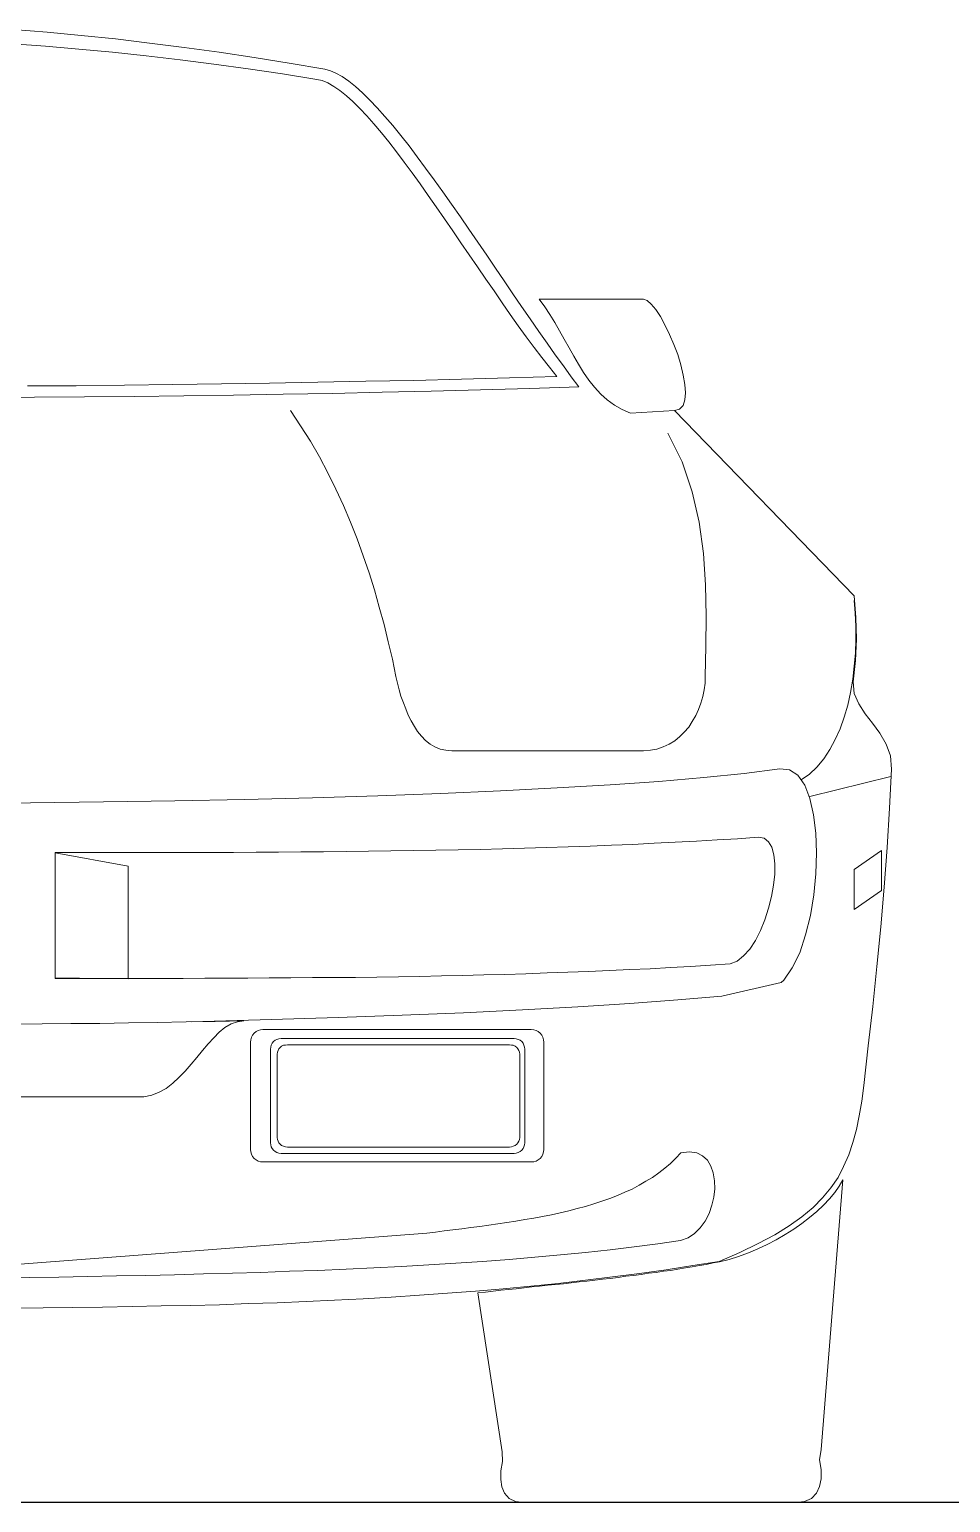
# Model space of a CAD drawing. Header units: millimetres. Extents: x 587797 to 2274247, y 1711 to 439204.
# Drawn here: x 1010694 to 1011936, y 283670 to 285657 of the extents above; entities that cross this region are included whole.
import ezdxf

# ---------------------------------------------------------------- set-up
doc = ezdxf.new("R2010")
doc.units = ezdxf.units.MM
doc.layers.add('finiture', color=7, linetype='Continuous', lineweight=20)

msp = doc.modelspace()

# ---------------------------------------------------------------- linework, layer by layer
msp.add_line((1042868.164, 283669.666, 442.155), (971709.651, 283669.666, 442.155))
at = {"layer": 'finiture'}
for p, q in [((1010717.502, 285653.381, 442.155), (1010671.857, 285656.99, 442.155)), ((1010763.573, 285648.983, 442.155), (1010717.502, 285653.381, 442.155)), ((1010809.628, 285644.176, 442.155), (1010763.573, 285648.983, 442.155)), ((1010855.683, 285638.565, 442.155), (1010809.628, 285644.176, 442.155)), ((1010902.542, 285632.56, 442.155), (1010855.683, 285638.565, 442.155)), ((1010715.5, 285634.562, 442.155), (1010670.643, 285637.761, 442.155)), ((1010760.358, 285630.558, 442.155), (1010715.5, 285634.562, 442.155)), ((1010805.625, 285626.145, 442.155), (1010760.358, 285630.558, 442.155)), ((1010851.27, 285621.338, 442.155), (1010805.625, 285626.145, 442.155)), ((1010896.931, 285616.137, 442.155), (1010851.27, 285621.338, 442.155)), ((1010949.401, 285626.145, 442.155), (1010902.542, 285632.56, 442.155)), ((1010996.654, 285619.336, 442.155), (1010949.401, 285626.145, 442.155)), ((1011043.923, 285611.329, 442.155), (1010996.654, 285619.336, 442.155)), ((1010942.592, 285610.131, 442.155), (1010896.931, 285616.137, 442.155)), ((1010988.647, 285603.716, 442.155), (1010942.592, 285610.131, 442.155)), ((1011035.112, 285596.907, 442.155), (1010988.647, 285603.716, 442.155)), ((1011091.98, 285603.322, 442.155), (1011043.923, 285611.329, 442.155)), ((1011099.593, 285601.321, 442.155), (1011091.98, 285603.322, 442.155)), ((1011107.19, 285598.121, 442.155), (1011099.593, 285601.321, 442.155)), ((1011081.561, 285589.704, 442.155), (1011035.112, 285596.907, 442.155)), ((1011088.764, 285588.097, 442.155), (1011081.561, 285589.704, 442.155)), ((1011096.377, 285584.897, 442.155), (1011088.764, 285588.097, 442.155)), ((1011104.384, 285580.09, 442.155), (1011096.377, 285584.897, 442.155)), ((1011112.407, 285574.479, 442.155), (1011104.384, 285580.09, 442.155)), ((1011115.606, 285593.314, 442.155), (1011107.19, 285598.121, 442.155)), ((1011124.417, 285587.309, 442.155), (1011115.606, 285593.314, 442.155)), ((1011133.622, 285580.09, 442.155), (1011124.417, 285587.309, 442.155)), ((1011142.842, 285571.279, 442.155), (1011133.622, 285580.09, 442.155)), ((1011121.217, 285567.67, 442.155), (1011112.407, 285574.479, 442.155)), ((1011130.028, 285559.663, 442.155), (1011121.217, 285567.67, 442.155)), ((1011139.233, 285550.458, 442.155), (1011130.028, 285559.663, 442.155)), ((1011152.851, 285561.665, 442.155), (1011142.842, 285571.279, 442.155)), ((1011162.859, 285551.262, 442.155), (1011152.851, 285561.665, 442.155)), ((1011148.847, 285540.45, 442.155), (1011139.233, 285550.458, 442.155)), ((1011158.462, 285529.637, 442.155), (1011148.847, 285540.45, 442.155)), ((1011173.278, 285539.646, 442.155), (1011162.859, 285551.262, 442.155)), ((1011183.696, 285527.226, 442.155), (1011173.278, 285539.646, 442.155)), ((1011168.47, 285517.611, 442.155), (1011158.462, 285529.637, 442.155)), ((1011194.508, 285514.018, 442.155), (1011183.696, 285527.226, 442.155)), ((1011178.479, 285505.207, 442.155), (1011168.47, 285517.611, 442.155)), ((1011188.897, 285491.983, 442.155), (1011178.479, 285505.207, 442.155)), ((1011205.715, 285499.99, 442.155), (1011194.508, 285514.018, 442.155)), ((1011216.937, 285485.174, 442.155), (1011205.715, 285499.99, 442.155)), ((1011199.316, 285477.971, 442.155), (1011188.897, 285491.983, 442.155)), ((1011228.143, 285469.949, 442.155), (1011216.937, 285485.174, 442.155)), ((1011210.128, 285463.549, 442.155), (1011199.316, 285477.971, 442.155)), ((1011220.94, 285448.734, 442.155), (1011210.128, 285463.549, 442.155)), ((1011239.76, 285454.329, 442.155), (1011228.143, 285469.949, 442.155)), ((1011231.753, 285433.114, 442.155), (1011220.94, 285448.734, 442.155)), ((1011251.376, 285437.921, 442.155), (1011239.76, 285454.329, 442.155)), ((1011242.565, 285417.494, 442.155), (1011231.753, 285433.114, 442.155)), ((1011262.992, 285421.498, 442.155), (1011251.376, 285437.921, 442.155)), ((1011275.002, 285404.27, 442.155), (1011262.992, 285421.498, 442.155)), ((1011253.772, 285401.465, 442.155), (1011242.565, 285417.494, 442.155)), ((1011264.994, 285385.451, 442.155), (1011253.772, 285401.465, 442.155)), ((1011286.619, 285387.453, 442.155), (1011275.002, 285404.27, 442.155)), ((1011275.806, 285369.028, 442.155), (1011264.994, 285385.451, 442.155)), ((1011298.629, 285369.831, 442.155), (1011286.619, 285387.453, 442.155)), ((1011287.013, 285353.014, 442.155), (1011275.806, 285369.028, 442.155)), ((1011310.655, 285352.604, 442.155), (1011298.629, 285369.831, 442.155)), ((1011298.235, 285336.59, 442.155), (1011287.013, 285353.014, 442.155)), ((1011322.271, 285334.983, 442.155), (1011310.655, 285352.604, 442.155)), ((1011309.441, 285320.167, 442.155), (1011298.235, 285336.59, 442.155)), ((1011320.664, 285304.153, 442.155), (1011309.441, 285320.167, 442.155)), ((1011334.281, 285317.771, 442.155), (1011322.271, 285334.983, 442.155)), ((1011331.476, 285288.124, 442.155), (1011320.664, 285304.153, 442.155)), ((1011345.898, 285300.15, 442.155), (1011334.281, 285317.771, 442.155)), ((1011342.288, 285272.504, 442.155), (1011331.476, 285288.124, 442.155)), ((1011357.514, 285283.317, 442.155), (1011345.898, 285300.15, 442.155)), ((1011369.114, 285266.499, 442.155), (1011357.514, 285283.317, 442.155)), ((1011388.753, 285282.922, 442.155), (1011381.14, 285292.931, 442.155)), ((1011381.14, 285292.931, 442.155), (1011522.111, 285292.931, 442.155)), ((1011395.562, 285272.504, 442.155), (1011388.753, 285282.922, 442.155)), ((1011522.111, 285292.931, 442.155), (1011526.919, 285291.339, 442.155)), ((1011526.919, 285291.339, 442.155), (1011532.53, 285286.532, 442.155)), ((1011532.53, 285286.532, 442.155), (1011538.535, 285279.313, 442.155)), ((1011353.101, 285257.294, 442.155), (1011342.288, 285272.504, 442.155)), ((1011380.731, 285249.681, 442.155), (1011369.114, 285266.499, 442.155)), ((1011402.371, 285261.692, 442.155), (1011395.562, 285272.504, 442.155)), ((1011408.77, 285250.485, 442.155), (1011402.371, 285261.692, 442.155)), ((1011538.535, 285279.313, 442.155), (1011544.934, 285269.699, 442.155)), ((1011544.934, 285269.699, 442.155), (1011550.955, 285258.492, 442.155)), ((1011363.913, 285242.478, 442.155), (1011353.101, 285257.294, 442.155)), ((1011374.331, 285228.057, 442.155), (1011363.913, 285242.478, 442.155)), ((1011391.953, 285233.668, 442.155), (1011380.731, 285249.681, 442.155)), ((1011415.185, 285239.263, 442.155), (1011408.77, 285250.485, 442.155)), ((1011550.955, 285258.492, 442.155), (1011556.96, 285245.678, 442.155)), ((1011556.96, 285245.678, 442.155), (1011562.965, 285232.06, 442.155)), ((1011384.734, 285214.439, 442.155), (1011374.331, 285228.057, 442.155)), ((1011402.765, 285218.048, 442.155), (1011391.953, 285233.668, 442.155)), ((1011421.584, 285227.647, 442.155), (1011415.185, 285239.263, 442.155)), ((1011427.999, 285216.44, 442.155), (1011421.584, 285227.647, 442.155)), ((1011562.965, 285232.06, 442.155), (1011568.166, 285218.442, 442.155)), ((1011395.152, 285201.215, 442.155), (1011384.734, 285214.439, 442.155)), ((1011405.161, 285188.811, 442.155), (1011395.152, 285201.215, 442.155)), ((1011413.972, 285203.217, 442.155), (1011402.765, 285218.048, 442.155)), ((1011424.39, 285188.401, 442.155), (1011413.972, 285203.217, 442.155)), ((1011434.399, 285205.218, 442.155), (1011427.999, 285216.44, 442.155)), ((1011441.208, 285194.406, 442.155), (1011434.399, 285205.218, 442.155)), ((1011568.166, 285218.442, 442.155), (1011572.58, 285204.43, 442.155)), ((1011572.58, 285204.43, 442.155), (1011575.779, 285190.812, 442.155)), ((1011017.475, 285180, 442.155), (1011082.759, 285181.198, 442.155)), ((1011082.759, 285181.198, 442.155), (1011147.24, 285182.396, 442.155)), ((1011147.24, 285182.396, 442.155), (1011212.13, 285183.593, 442.155)), ((1011212.13, 285183.593, 442.155), (1011276.61, 285185.201, 442.155)), ((1011276.61, 285185.201, 442.155), (1011341.09, 285186.809, 442.155)), ((1011341.09, 285186.809, 442.155), (1011405.161, 285188.811, 442.155)), ((1011434.808, 285174.783, 442.155), (1011424.39, 285188.401, 442.155)), ((1011448.426, 285184.003, 442.155), (1011441.208, 285194.406, 442.155)), ((1011456.023, 285174.389, 442.155), (1011448.426, 285184.003, 442.155)), ((1011575.779, 285190.812, 442.155), (1011577.781, 285177.998, 442.155)), ((1010691.07, 285175.996, 442.155), (1010756.764, 285176.39, 442.155)), ((1010700.685, 285160.771, 442.155), (1010767.971, 285161.165, 442.155)), ((1010756.764, 285176.39, 442.155), (1010822.033, 285177.194, 442.155)), ((1010767.971, 285161.165, 442.155), (1010834.862, 285161.969, 442.155)), ((1010822.033, 285177.194, 442.155), (1010887.317, 285177.998, 442.155)), ((1010834.862, 285161.969, 442.155), (1010902.132, 285162.773, 442.155)), ((1010887.317, 285177.998, 442.155), (1010952.601, 285178.786, 442.155)), ((1010902.132, 285162.773, 442.155), (1010969.024, 285163.576, 442.155)), ((1010952.601, 285178.786, 442.155), (1011017.475, 285180, 442.155)), ((1010969.024, 285163.576, 442.155), (1011035.9, 285164.774, 442.155)), ((1011035.9, 285164.774, 442.155), (1011102.382, 285165.972, 442.155)), ((1011102.382, 285165.972, 442.155), (1011169.274, 285167.58, 442.155)), ((1011169.274, 285167.58, 442.155), (1011235.756, 285169.187, 442.155)), ((1011235.756, 285169.187, 442.155), (1011302.238, 285170.779, 442.155)), ((1011302.238, 285170.779, 442.155), (1011368.72, 285172.781, 442.155)), ((1011368.72, 285172.781, 442.155), (1011434.808, 285174.783, 442.155)), ((1011464.44, 285165.168, 442.155), (1011456.023, 285174.389, 442.155)), ((1011473.251, 285157.161, 442.155), (1011464.44, 285165.168, 442.155)), ((1011577.781, 285177.998, 442.155), (1011578.585, 285166.776, 442.155)), ((1011578.585, 285166.776, 442.155), (1011577.781, 285157.161, 442.155)), ((1010633.399, 285159.967, 442.155), (1010700.685, 285160.771, 442.155)), ((1011045.925, 285142.74, 442.155), (1011059.543, 285122.329, 442.155)), ((1011482.865, 285149.958, 442.155), (1011473.251, 285157.161, 442.155)), ((1011493.284, 285144.347, 442.155), (1011482.865, 285149.958, 442.155)), ((1011504.49, 285139.54, 442.155), (1011493.284, 285144.347, 442.155)), ((1011563.769, 285142.74, 442.155), (1011504.49, 285139.54, 442.155)), ((1011570.578, 285144.757, 442.155), (1011563.769, 285142.74, 442.155)), ((1011563.769, 285142.74, 442.155), (1011806.071, 284892.841, 442.155)), ((1011575.385, 285149.549, 442.155), (1011570.578, 285144.757, 442.155)), ((1011577.781, 285157.161, 442.155), (1011575.385, 285149.549, 442.155)), ((1011059.543, 285122.329, 442.155), (1011072.751, 285101.492, 442.155)), ((1011574.172, 285073.862, 442.155), (1011554.958, 285112.304, 442.155)), ((1011072.751, 285101.492, 442.155), (1011084.761, 285080.277, 442.155)), ((1011084.761, 285080.277, 442.155), (1011096.377, 285058.636, 442.155)), ((1011587.79, 285033.418, 442.155), (1011574.172, 285073.862, 442.155)), ((1011096.377, 285058.636, 442.155), (1011107.19, 285036.617, 442.155)), ((1011107.19, 285036.617, 442.155), (1011117.214, 285014.583, 442.155)), ((1011597.01, 284992.154, 442.155), (1011587.79, 285033.418, 442.155)), ((1011117.214, 285014.583, 442.155), (1011126.813, 284992.154, 442.155)), ((1011126.813, 284992.154, 442.155), (1011135.623, 284969.726, 442.155)), ((1011603.015, 284950.103, 442.155), (1011597.01, 284992.154, 442.155)), ((1011135.623, 284969.726, 442.155), (1011144.04, 284946.903, 442.155)), ((1011144.04, 284946.903, 442.155), (1011152.047, 284924.08, 442.155)), ((1011605.821, 284907.657, 442.155), (1011603.015, 284950.103, 442.155)), ((1011152.047, 284924.08, 442.155), (1011159.266, 284900.848, 442.155)), ((1011606.625, 284865.605, 442.155), (1011605.821, 284907.657, 442.155)), ((1011159.266, 284900.848, 442.155), (1011165.665, 284877.615, 442.155)), ((1011808.466, 284863.603, 442.155), (1011806.071, 284892.841, 442.155)), ((1011806.071, 284886.82, 442.155), (1011807.663, 284869.609, 442.155)), ((1011165.665, 284877.615, 442.155), (1011172.08, 284854.383, 442.155)), ((1011606.215, 284824.357, 442.155), (1011606.625, 284865.605, 442.155)), ((1011807.663, 284869.609, 442.155), (1011808.466, 284851.987, 442.155)), ((1011809.27, 284834.366, 442.155), (1011808.466, 284863.603, 442.155)), ((1011172.08, 284854.383, 442.155), (1011177.675, 284830.756, 442.155)), ((1011808.466, 284851.987, 442.155), (1011808.466, 284833.956, 442.155)), ((1011177.675, 284830.756, 442.155), (1011183.286, 284807.524, 442.155)), ((1011605.411, 284783.897, 442.155), (1011606.215, 284824.357, 442.155)), ((1011808.072, 284805.522, 442.155), (1011809.27, 284834.366, 442.155)), ((1011808.466, 284833.956, 442.155), (1011808.072, 284815.941, 442.155)), ((1011183.286, 284807.524, 442.155), (1011188.094, 284783.897, 442.155)), ((1011804.873, 284776.694, 442.155), (1011808.072, 284805.522, 442.155)), ((1011808.072, 284815.941, 442.155), (1011806.465, 284797.909, 442.155)), ((1011188.094, 284783.897, 442.155), (1011190.095, 284775.087, 442.155)), ((1011605.017, 284775.087, 442.155), (1011605.411, 284783.897, 442.155)), ((1011806.465, 284797.909, 442.155), (1011804.463, 284780.288, 442.155)), ((1011190.095, 284775.087, 442.155), (1011192.507, 284766.276, 442.155)), ((1011192.507, 284766.276, 442.155), (1011194.902, 284757.465, 442.155)), ((1011602.211, 284757.071, 442.155), (1011603.819, 284765.882, 442.155)), ((1011603.819, 284765.882, 442.155), (1011605.017, 284775.087, 442.155)), ((1011804.463, 284780.288, 442.155), (1011801.263, 284762.667, 442.155)), ((1011806.465, 284761.075, 442.155), (1011804.873, 284776.694, 442.155)), ((1011194.902, 284757.465, 442.155), (1011198.102, 284748.655, 442.155)), ((1011198.102, 284748.655, 442.155), (1011201.317, 284740.238, 442.155)), ((1011596.206, 284739.45, 442.155), (1011599.406, 284748.261, 442.155)), ((1011599.406, 284748.261, 442.155), (1011602.211, 284757.071, 442.155)), ((1011797.654, 284745.455, 442.155), (1011792.847, 284729.032, 442.155)), ((1011801.263, 284762.667, 442.155), (1011797.654, 284745.455, 442.155)), ((1011812.47, 284747.047, 442.155), (1011806.465, 284761.075, 442.155)), ((1011820.886, 284733.839, 442.155), (1011812.47, 284747.047, 442.155)), ((1011201.317, 284740.238, 442.155), (1011204.517, 284731.837, 442.155)), ((1011204.517, 284731.837, 442.155), (1011208.52, 284724.224, 442.155)), ((1011208.52, 284724.224, 442.155), (1011212.934, 284716.612, 442.155)), ((1011587.79, 284723.421, 442.155), (1011592.597, 284731.427, 442.155)), ((1011592.597, 284731.427, 442.155), (1011596.206, 284739.45, 442.155)), ((1011792.847, 284729.032, 442.155), (1011787.251, 284713.412, 442.155)), ((1011830.895, 284721.025, 442.155), (1011820.886, 284733.839, 442.155)), ((1011212.934, 284716.612, 442.155), (1011217.331, 284709.803, 442.155)), ((1011217.331, 284709.803, 442.155), (1011222.532, 284703.403, 442.155)), ((1011570.972, 284702.994, 442.155), (1011576.977, 284708.999, 442.155)), ((1011576.977, 284708.999, 442.155), (1011582.982, 284715.808, 442.155)), ((1011582.982, 284715.808, 442.155), (1011587.79, 284723.421, 442.155)), ((1011787.251, 284713.412, 442.155), (1011780.836, 284698.99, 442.155)), ((1011840.904, 284707.407, 442.155), (1011830.895, 284721.025, 442.155)), ((1011849.32, 284692.985, 442.155), (1011840.904, 284707.407, 442.155)), ((1011222.532, 284703.403, 442.155), (1011228.143, 284697.792, 442.155)), ((1011228.143, 284697.792, 442.155), (1011234.149, 284692.985, 442.155)), ((1011234.149, 284692.985, 442.155), (1011240.564, 284688.982, 442.155)), ((1011240.564, 284688.982, 442.155), (1011247.767, 284686.176, 442.155)), ((1011247.767, 284686.176, 442.155), (1011255.379, 284684.568, 442.155)), ((1011255.379, 284684.568, 442.155), (1011263.386, 284683.78, 442.155)), ((1011522.111, 284683.78, 442.155), (1011531.332, 284684.568, 442.155)), ((1011531.332, 284684.568, 442.155), (1011540.143, 284686.176, 442.155)), ((1011540.143, 284686.176, 442.155), (1011548.543, 284688.982, 442.155)), ((1011548.543, 284688.982, 442.155), (1011556.55, 284692.591, 442.155)), ((1011556.55, 284692.591, 442.155), (1011564.163, 284697.398, 442.155)), ((1011564.163, 284697.398, 442.155), (1011570.972, 284702.994, 442.155)), ((1011773.633, 284685.372, 442.155), (1011765.217, 284672.968, 442.155)), ((1011780.836, 284698.99, 442.155), (1011773.633, 284685.372, 442.155)), ((1011855.325, 284676.971, 442.155), (1011849.32, 284692.985, 442.155)), ((1011263.386, 284683.78, 442.155), (1011522.111, 284683.78, 442.155)), ((1011765.217, 284672.968, 442.155), (1011756.012, 284661.746, 442.155)), ((1011856.523, 284658.94, 442.155), (1011855.325, 284676.971, 442.155)), ((1011603.425, 284647.734, 442.155), (1011542.948, 284642.517, 442.155)), ((1011657.881, 284653.329, 442.155), (1011603.425, 284647.734, 442.155)), ((1011705.954, 284659.35, 442.155), (1011657.881, 284653.329, 442.155)), ((1011719.162, 284658.136, 442.155), (1011705.954, 284659.35, 442.155)), ((1011730.384, 284650.933, 442.155), (1011719.162, 284658.136, 442.155)), ((1011739.589, 284637.315, 442.155), (1011730.384, 284650.933, 442.155)), ((1011745.988, 284652.131, 442.155), (1011734.781, 284644.518, 442.155)), ((1011756.012, 284661.746, 442.155), (1011745.988, 284652.131, 442.155)), ((1011746.398, 284622.09, 442.155), (1011855.735, 284649.326, 442.155)), ((1011854.127, 284606.47, 442.155), (1011856.523, 284658.94, 442.155)), ((1011248.57, 284626.109, 442.155), (1011163.663, 284623.303, 442.155)), ((1011329.08, 284629.703, 442.155), (1011248.57, 284626.109, 442.155)), ((1011405.571, 284633.706, 442.155), (1011329.08, 284629.703, 442.155)), ((1011476.86, 284637.709, 442.155), (1011405.571, 284633.706, 442.155)), ((1011542.948, 284642.517, 442.155), (1011476.86, 284637.709, 442.155)), ((1011746.398, 284619.694, 442.155), (1011739.589, 284637.315, 442.155)), ((1010695.089, 284613.689, 442.155), (1010595.366, 284612.885, 442.155)), ((1010793.615, 284614.887, 442.155), (1010695.089, 284613.689, 442.155)), ((1010889.728, 284616.494, 442.155), (1010793.615, 284614.887, 442.155)), ((1010983.84, 284618.086, 442.155), (1010889.728, 284616.494, 442.155)), ((1011075.556, 284620.498, 442.155), (1010983.84, 284618.086, 442.155)), ((1011163.663, 284623.303, 442.155), (1011075.556, 284620.498, 442.155)), ((1011751.599, 284597.659, 442.155), (1011746.398, 284619.694, 442.155)), ((1011850.928, 284553.212, 442.155), (1011854.127, 284606.47, 442.155)), ((1011754.404, 284572.835, 442.155), (1011751.599, 284597.659, 442.155)), ((1011621.44, 284563.63, 442.155), (1011649.07, 284565.222, 442.155)), ((1011649.07, 284565.222, 442.155), (1011676.7, 284567.224, 442.155)), ((1011676.7, 284567.224, 442.155), (1011684.723, 284566.026, 442.155)), ((1011684.723, 284566.026, 442.155), (1011690.728, 284561.219, 442.155)), ((1011755.602, 284546.009, 442.155), (1011754.404, 284572.835, 442.155)), ((1010728.315, 284376.604, 442.155), (1010728.315, 284546.797, 442.155)), ((1010728.315, 284546.797, 442.155), (1010757.962, 284546.797, 442.155)), ((1010728.315, 284377.408, 442.155), (1010728.315, 284546.403, 442.155)), ((1010728.315, 284546.403, 442.155), (1010826.84, 284527.978, 442.155)), ((1010757.962, 284546.797, 442.155), (1010788.003, 284546.797, 442.155)), ((1010788.003, 284546.797, 442.155), (1010818.029, 284546.797, 442.155)), ((1010818.029, 284546.797, 442.155), (1010848.071, 284546.797, 442.155)), ((1010848.071, 284546.797, 442.155), (1010878.112, 284546.797, 442.155)), ((1010878.112, 284546.797, 442.155), (1010908.153, 284546.797, 442.155)), ((1010908.153, 284546.797, 442.155), (1010938.589, 284546.797, 442.155)), ((1010938.589, 284546.797, 442.155), (1010969.024, 284546.797, 442.155)), ((1010969.024, 284546.797, 442.155), (1010999.46, 284547.207, 442.155)), ((1010999.46, 284547.207, 442.155), (1011029.501, 284547.207, 442.155)), ((1011029.501, 284547.207, 442.155), (1011059.937, 284547.601, 442.155)), ((1011059.937, 284547.601, 442.155), (1011090.372, 284547.601, 442.155)), ((1011090.372, 284547.601, 442.155), (1011120.808, 284548.011, 442.155)), ((1011120.808, 284548.011, 442.155), (1011151.243, 284548.405, 442.155)), ((1011151.243, 284548.405, 442.155), (1011181.285, 284548.799, 442.155)), ((1011181.285, 284548.799, 442.155), (1011211.72, 284549.209, 442.155)), ((1011211.72, 284549.209, 442.155), (1011241.761, 284549.603, 442.155)), ((1011241.761, 284549.603, 442.155), (1011271.803, 284550.406, 442.155)), ((1011271.803, 284550.406, 442.155), (1011301.844, 284550.816, 442.155)), ((1011301.844, 284550.816, 442.155), (1011331.87, 284551.604, 442.155)), ((1011331.87, 284551.604, 442.155), (1011361.517, 284552.408, 442.155)), ((1011361.517, 284552.408, 442.155), (1011391.149, 284553.212, 442.155)), ((1011391.149, 284553.212, 442.155), (1011420.387, 284554.41, 442.155)), ((1011420.387, 284554.41, 442.155), (1011450.018, 284555.214, 442.155)), ((1011450.018, 284555.214, 442.155), (1011478.862, 284556.412, 442.155)), ((1011478.862, 284556.412, 442.155), (1011507.69, 284557.61, 442.155)), ((1011507.69, 284557.61, 442.155), (1011536.533, 284559.217, 442.155)), ((1011536.533, 284559.217, 442.155), (1011564.967, 284560.415, 442.155)), ((1011564.967, 284560.415, 442.155), (1011593.401, 284562.023, 442.155)), ((1011593.401, 284562.023, 442.155), (1011621.44, 284563.63, 442.155)), ((1011690.728, 284561.219, 442.155), (1011695.125, 284553.606, 442.155)), ((1011695.125, 284553.606, 442.155), (1011697.931, 284543.598, 442.155)), ((1011754.404, 284517.969, 442.155), (1011755.602, 284546.009, 442.155)), ((1011843.315, 284549.209, 442.155), (1011806.071, 284523.58, 442.155)), ((1011843.315, 284495.556, 442.155), (1011843.315, 284549.209, 442.155)), ((1011846.924, 284499.954, 442.155), (1011850.928, 284553.212, 442.155)), ((1010826.84, 284527.978, 442.155), (1010826.84, 284376.21, 442.155)), ((1011697.931, 284543.598, 442.155), (1011699.129, 284531.177, 442.155)), ((1011699.129, 284531.177, 442.155), (1011699.129, 284517.56, 442.155)), ((1011699.129, 284517.56, 442.155), (1011697.537, 284502.759, 442.155)), ((1011752.009, 284489.551, 442.155), (1011754.404, 284517.969, 442.155)), ((1011806.071, 284523.58, 442.155), (1011806.071, 284469.928, 442.155)), ((1011694.731, 284487.14, 442.155), (1011690.728, 284471.52, 442.155)), ((1011697.537, 284502.759, 442.155), (1011694.731, 284487.14, 442.155)), ((1011747.201, 284461.512, 442.155), (1011752.009, 284489.551, 442.155)), ((1011806.071, 284469.928, 442.155), (1011843.315, 284495.556, 442.155)), ((1011842.117, 284446.286, 442.155), (1011846.924, 284499.954, 442.155)), ((1011690.728, 284471.52, 442.155), (1011685.921, 284455.901, 442.155)), ((1011685.921, 284455.901, 442.155), (1011679.916, 284441.494, 442.155)), ((1011740.786, 284435.474, 442.155), (1011747.201, 284461.512, 442.155)), ((1011836.9, 284392.634, 442.155), (1011842.117, 284446.286, 442.155)), ((1011673.107, 284427.877, 442.155), (1011665.494, 284416.26, 442.155)), ((1011679.916, 284441.494, 442.155), (1011673.107, 284427.877, 442.155)), ((1011732.78, 284411.453, 442.155), (1011740.786, 284435.474, 442.155)), ((1011657.077, 284407.04, 442.155), (1011648.266, 284400.231, 442.155)), ((1011665.494, 284416.26, 442.155), (1011657.077, 284407.04, 442.155)), ((1011722.771, 284391.026, 442.155), (1011732.78, 284411.453, 442.155)), ((1011448.017, 284386.219, 442.155), (1011419.993, 284385.021, 442.155)), ((1011476.056, 284387.417, 442.155), (1011448.017, 284386.219, 442.155)), ((1011503.686, 284388.615, 442.155), (1011476.056, 284387.417, 442.155)), ((1011530.922, 284389.828, 442.155), (1011503.686, 284388.615, 442.155)), ((1011558.552, 284391.42, 442.155), (1011530.922, 284389.828, 442.155)), ((1011585.394, 284393.028, 442.155), (1011558.552, 284391.42, 442.155)), ((1011612.22, 284394.636, 442.155), (1011585.394, 284393.028, 442.155)), ((1011639.062, 284396.637, 442.155), (1011612.22, 284394.636, 442.155)), ((1011648.266, 284400.231, 442.155), (1011639.062, 284396.637, 442.155)), ((1011711.155, 284374.603, 442.155), (1011722.771, 284391.026, 442.155)), ((1011831.305, 284338.966, 442.155), (1011836.9, 284392.634, 442.155)), ((1010826.84, 284376.21, 442.155), (1010728.315, 284377.408, 442.155)), ((1010756.764, 284376.604, 442.155), (1010728.315, 284376.604, 442.155)), ((1010785.592, 284376.604, 442.155), (1010756.764, 284376.604, 442.155)), ((1010814.435, 284376.604, 442.155), (1010785.592, 284376.604, 442.155)), ((1010843.263, 284376.604, 442.155), (1010814.435, 284376.604, 442.155)), ((1010872.107, 284376.604, 442.155), (1010843.263, 284376.604, 442.155)), ((1010900.935, 284376.604, 442.155), (1010872.107, 284376.604, 442.155)), ((1010930.172, 284377.014, 442.155), (1010900.935, 284376.604, 442.155)), ((1010959.016, 284377.014, 442.155), (1010930.172, 284377.014, 442.155)), ((1010988.253, 284377.014, 442.155), (1010959.016, 284377.014, 442.155)), ((1011017.081, 284377.408, 442.155), (1010988.253, 284377.014, 442.155)), ((1011046.319, 284377.408, 442.155), (1011017.081, 284377.408, 442.155)), ((1011075.556, 284377.802, 442.155), (1011046.319, 284377.408, 442.155)), ((1011104.384, 284377.802, 442.155), (1011075.556, 284377.802, 442.155)), ((1011133.622, 284378.212, 442.155), (1011104.384, 284377.802, 442.155)), ((1011162.465, 284378.606, 442.155), (1011133.622, 284378.212, 442.155)), ((1011191.703, 284379.016, 442.155), (1011162.465, 284378.606, 442.155)), ((1011220.531, 284379.41, 442.155), (1011191.703, 284379.016, 442.155)), ((1011249.374, 284380.214, 442.155), (1011220.531, 284379.41, 442.155)), ((1011277.808, 284380.608, 442.155), (1011249.374, 284380.214, 442.155)), ((1011306.652, 284381.412, 442.155), (1011277.808, 284380.608, 442.155)), ((1011335.085, 284382.215, 442.155), (1011306.652, 284381.412, 442.155)), ((1011363.519, 284383.019, 442.155), (1011335.085, 284382.215, 442.155)), ((1011391.953, 284384.217, 442.155), (1011363.519, 284383.019, 442.155)), ((1011419.993, 284385.021, 442.155), (1011391.953, 284384.217, 442.155)), ((1011627.84, 284352.978, 442.155), (1011707.545, 284371.403, 442.155)), ((1011707.545, 284371.403, 442.155), (1011711.155, 284374.603, 442.155)), ((1011707.545, 284371.403, 442.155), (1011707.545, 284371.403, 442.155)), ((1011503.686, 284342.969, 442.155), (1011568.576, 284347.777, 442.155)), ((1011568.576, 284347.777, 442.155), (1011627.84, 284352.978, 442.155)), ((1011109.995, 284324.134, 442.155), (1011196.51, 284327.35, 442.155)), ((1011196.51, 284327.35, 442.155), (1011279.416, 284330.549, 442.155)), ((1011279.416, 284330.549, 442.155), (1011358.712, 284334.553, 442.155)), ((1011358.712, 284334.553, 442.155), (1011433.595, 284338.556, 442.155)), ((1011433.595, 284338.556, 442.155), (1011503.686, 284342.969, 442.155)), ((1011825.284, 284285.692, 442.155), (1011831.305, 284338.966, 442.155)), ((1010671.857, 284314.93, 442.155), (1010710.693, 284315.324, 442.155)), ((1010710.693, 284315.324, 442.155), (1010749.545, 284315.733, 442.155)), ((1010749.545, 284315.733, 442.155), (1010788.397, 284316.127, 442.155)), ((1010788.397, 284316.127, 442.155), (1010827.25, 284316.931, 442.155)), ((1010827.25, 284316.931, 442.155), (1010866.102, 284317.325, 442.155)), ((1010866.102, 284317.325, 442.155), (1010904.938, 284318.129, 442.155)), ((1010904.938, 284318.129, 442.155), (1010944.184, 284318.539, 442.155)), ((1010912.551, 284318.129, 442.155), (1010927.776, 284318.539, 442.155)), ((1010927.776, 284318.539, 442.155), (1011020.281, 284321.345, 442.155)), ((1010944.184, 284318.539, 442.155), (1010983.036, 284319.343, 442.155)), ((1010957.408, 284310.532, 442.155), (1010949.795, 284304.117, 442.155)), ((1010965.825, 284315.324, 442.155), (1010957.408, 284310.532, 442.155)), ((1010974.226, 284318.129, 442.155), (1010965.825, 284315.324, 442.155)), ((1010983.036, 284319.343, 442.155), (1010974.226, 284318.129, 442.155)), ((1011002.265, 284306.513, 442.155), (1011005.465, 284307.317, 442.155)), ((1011005.465, 284307.317, 442.155), (1011008.665, 284307.727, 442.155)), ((1011008.665, 284307.727, 442.155), (1011370.722, 284307.727, 442.155)), ((1011020.281, 284321.345, 442.155), (1011109.995, 284324.134, 442.155)), ((1011370.722, 284307.727, 442.155), (1011373.922, 284307.317, 442.155)), ((1011373.922, 284307.317, 442.155), (1011377.137, 284306.513, 442.155)), ((1010934.585, 284288.498, 442.155), (1010926.973, 284279.293, 442.155)), ((1010942.182, 284296.504, 442.155), (1010934.585, 284288.498, 442.155)), ((1010949.795, 284304.117, 442.155), (1010942.182, 284296.504, 442.155)), ((1010991.847, 284290.893, 442.155), (1010992.257, 284294.109, 442.155)), ((1010991.847, 284145.919, 442.155), (1010991.847, 284290.893, 442.155)), ((1010992.257, 284294.109, 442.155), (1010993.045, 284297.308, 442.155)), ((1010993.045, 284297.308, 442.155), (1010994.653, 284300.114, 442.155)), ((1010994.653, 284300.114, 442.155), (1010996.654, 284302.919, 442.155)), ((1010996.654, 284302.919, 442.155), (1010999.46, 284304.921, 442.155)), ((1010999.46, 284304.921, 442.155), (1011002.265, 284306.513, 442.155)), ((1011019.083, 284284.084, 442.155), (1011019.887, 284286.89, 442.155)), ((1011019.887, 284286.89, 442.155), (1011021.085, 284289.301, 442.155)), ((1011021.085, 284289.301, 442.155), (1011023.086, 284291.697, 442.155)), ((1011023.086, 284291.697, 442.155), (1011025.088, 284293.305, 442.155)), ((1011025.088, 284293.305, 442.155), (1011027.5, 284294.503, 442.155)), ((1011027.5, 284294.503, 442.155), (1011030.305, 284295.307, 442.155)), ((1011030.305, 284295.307, 442.155), (1011033.095, 284295.701, 442.155)), ((1011033.095, 284295.701, 442.155), (1011347.49, 284295.701, 442.155)), ((1011036.31, 284286.496, 442.155), (1011039.116, 284286.89, 442.155)), ((1011039.116, 284286.89, 442.155), (1011041.921, 284287.3, 442.155)), ((1011041.921, 284287.3, 442.155), (1011341.09, 284287.3, 442.155)), ((1011341.09, 284287.3, 442.155), (1011343.896, 284286.89, 442.155)), ((1011343.896, 284286.89, 442.155), (1011346.292, 284286.496, 442.155)), ((1011347.49, 284295.701, 442.155), (1011350.295, 284295.307, 442.155)), ((1011350.295, 284295.307, 442.155), (1011353.101, 284294.503, 442.155)), ((1011353.101, 284294.503, 442.155), (1011355.512, 284293.305, 442.155)), ((1011355.512, 284293.305, 442.155), (1011357.908, 284291.697, 442.155)), ((1011357.908, 284291.697, 442.155), (1011359.516, 284289.301, 442.155)), ((1011359.516, 284289.301, 442.155), (1011360.714, 284286.89, 442.155)), ((1011360.714, 284286.89, 442.155), (1011361.517, 284284.084, 442.155)), ((1011377.137, 284306.513, 442.155), (1011379.943, 284304.921, 442.155)), ((1011379.943, 284304.921, 442.155), (1011382.732, 284302.919, 442.155)), ((1011382.732, 284302.919, 442.155), (1011384.734, 284300.114, 442.155)), ((1011384.734, 284300.114, 442.155), (1011386.342, 284297.308, 442.155)), ((1011386.342, 284297.308, 442.155), (1011387.146, 284294.109, 442.155)), ((1011387.146, 284294.109, 442.155), (1011387.54, 284290.893, 442.155)), ((1011387.54, 284290.893, 442.155), (1011387.54, 284145.919, 442.155)), ((1010919.36, 284270.072, 442.155), (1010911.747, 284260.868, 442.155)), ((1010926.973, 284279.293, 442.155), (1010919.36, 284270.072, 442.155)), ((1011018.689, 284281.295, 442.155), (1011019.083, 284284.084, 442.155)), ((1011018.689, 284155.124, 442.155), (1011018.689, 284281.295, 442.155)), ((1011027.894, 284274.486, 442.155), (1011028.303, 284277.275, 442.155)), ((1011027.894, 284162.342, 442.155), (1011027.894, 284274.486, 442.155)), ((1011028.303, 284277.275, 442.155), (1011029.091, 284279.687, 442.155)), ((1011029.091, 284279.687, 442.155), (1011030.305, 284281.689, 442.155)), ((1011030.305, 284281.689, 442.155), (1011031.897, 284283.69, 442.155)), ((1011031.897, 284283.69, 442.155), (1011033.899, 284285.298, 442.155)), ((1011033.899, 284285.298, 442.155), (1011036.31, 284286.496, 442.155)), ((1011346.292, 284286.496, 442.155), (1011348.703, 284285.298, 442.155)), ((1011348.703, 284285.298, 442.155), (1011351.099, 284283.69, 442.155)), ((1011351.099, 284283.69, 442.155), (1011352.707, 284281.689, 442.155)), ((1011352.707, 284281.689, 442.155), (1011353.905, 284279.687, 442.155)), ((1011353.905, 284279.687, 442.155), (1011354.708, 284277.275, 442.155)), ((1011354.708, 284277.275, 442.155), (1011355.102, 284274.486, 442.155)), ((1011355.102, 284274.486, 442.155), (1011355.102, 284162.342, 442.155)), ((1011361.517, 284284.084, 442.155), (1011361.911, 284281.295, 442.155)), ((1011361.911, 284281.295, 442.155), (1011361.911, 284155.124, 442.155)), ((1011819.279, 284232.434, 442.155), (1011825.284, 284285.692, 442.155)), ((1010903.74, 284251.647, 442.155), (1010895.324, 284243.246, 442.155)), ((1010911.747, 284260.868, 442.155), (1010903.74, 284251.647, 442.155)), ((1010878.112, 284228.415, 442.155), (1010868.497, 284223.213, 442.155)), ((1010886.923, 284235.224, 442.155), (1010878.112, 284228.415, 442.155)), ((1010895.324, 284243.246, 442.155), (1010886.923, 284235.224, 442.155)), ((1011816.473, 284211.203, 442.155), (1011819.279, 284232.434, 442.155)), ((1010848.071, 284217.208, 442.155), (1009884.491, 284216.404, 442.155)), ((1010858.883, 284219.21, 442.155), (1010848.071, 284217.208, 442.155)), ((1010868.497, 284223.213, 442.155), (1010858.883, 284219.21, 442.155)), ((1011812.88, 284191.58, 442.155), (1011816.473, 284211.203, 442.155)), ((1011809.27, 284172.745, 442.155), (1011812.88, 284191.58, 442.155)), ((1011804.463, 284155.533, 442.155), (1011809.27, 284172.745, 442.155)), ((1011019.083, 284152.334, 442.155), (1011018.689, 284155.124, 442.155)), ((1011019.887, 284149.528, 442.155), (1011019.083, 284152.334, 442.155)), ((1011021.085, 284147.117, 442.155), (1011019.887, 284149.528, 442.155)), ((1011028.303, 284159.537, 442.155), (1011027.894, 284162.342, 442.155)), ((1011029.091, 284157.125, 442.155), (1011028.303, 284159.537, 442.155)), ((1011030.305, 284155.124, 442.155), (1011029.091, 284157.125, 442.155)), ((1011031.897, 284153.122, 442.155), (1011030.305, 284155.124, 442.155)), ((1011033.899, 284151.53, 442.155), (1011031.897, 284153.122, 442.155)), ((1011036.31, 284150.332, 442.155), (1011033.899, 284151.53, 442.155)), ((1011039.116, 284149.528, 442.155), (1011036.31, 284150.332, 442.155)), ((1011041.921, 284149.119, 442.155), (1011039.116, 284149.528, 442.155)), ((1011341.09, 284149.119, 442.155), (1011041.921, 284149.119, 442.155)), ((1011343.896, 284149.528, 442.155), (1011341.09, 284149.119, 442.155)), ((1011346.292, 284150.332, 442.155), (1011343.896, 284149.528, 442.155)), ((1011348.703, 284151.53, 442.155), (1011346.292, 284150.332, 442.155)), ((1011351.099, 284153.122, 442.155), (1011348.703, 284151.53, 442.155)), ((1011352.707, 284155.124, 442.155), (1011351.099, 284153.122, 442.155)), ((1011353.905, 284157.125, 442.155), (1011352.707, 284155.124, 442.155)), ((1011354.708, 284159.537, 442.155), (1011353.905, 284157.125, 442.155)), ((1011355.102, 284162.342, 442.155), (1011354.708, 284159.537, 442.155)), ((1011360.714, 284149.528, 442.155), (1011359.516, 284147.117, 442.155)), ((1011361.517, 284152.334, 442.155), (1011360.714, 284149.528, 442.155)), ((1011361.911, 284155.124, 442.155), (1011361.517, 284152.334, 442.155)), ((1011798.852, 284138.716, 442.155), (1011804.463, 284155.533, 442.155)), ((1010992.257, 284142.719, 442.155), (1010991.847, 284145.919, 442.155)), ((1010993.045, 284139.504, 442.155), (1010992.257, 284142.719, 442.155)), ((1010994.653, 284136.714, 442.155), (1010993.045, 284139.504, 442.155)), ((1010996.654, 284133.909, 442.155), (1010994.653, 284136.714, 442.155)), ((1010999.46, 284131.907, 442.155), (1010996.654, 284133.909, 442.155)), ((1011002.265, 284130.299, 442.155), (1010999.46, 284131.907, 442.155)), ((1011005.465, 284129.495, 442.155), (1011002.265, 284130.299, 442.155)), ((1011008.665, 284129.101, 442.155), (1011005.465, 284129.495, 442.155)), ((1011370.722, 284129.101, 442.155), (1011008.665, 284129.101, 442.155)), ((1011023.086, 284145.115, 442.155), (1011021.085, 284147.117, 442.155)), ((1011025.088, 284143.113, 442.155), (1011023.086, 284145.115, 442.155)), ((1011027.5, 284141.916, 442.155), (1011025.088, 284143.113, 442.155)), ((1011030.305, 284141.112, 442.155), (1011027.5, 284141.916, 442.155)), ((1011033.095, 284140.718, 442.155), (1011030.305, 284141.112, 442.155)), ((1011347.49, 284140.718, 442.155), (1011033.095, 284140.718, 442.155)), ((1011350.295, 284141.112, 442.155), (1011347.49, 284140.718, 442.155)), ((1011353.101, 284141.916, 442.155), (1011350.295, 284141.112, 442.155)), ((1011355.512, 284143.113, 442.155), (1011353.101, 284141.916, 442.155)), ((1011357.908, 284145.115, 442.155), (1011355.512, 284143.113, 442.155)), ((1011359.516, 284147.117, 442.155), (1011357.908, 284145.115, 442.155)), ((1011373.922, 284129.495, 442.155), (1011370.722, 284129.101, 442.155)), ((1011377.137, 284130.299, 442.155), (1011373.922, 284129.495, 442.155)), ((1011379.943, 284131.907, 442.155), (1011377.137, 284130.299, 442.155)), ((1011382.732, 284133.909, 442.155), (1011379.943, 284131.907, 442.155)), ((1011384.734, 284136.714, 442.155), (1011382.732, 284133.909, 442.155)), ((1011386.342, 284139.504, 442.155), (1011384.734, 284136.714, 442.155)), ((1011387.146, 284142.719, 442.155), (1011386.342, 284139.504, 442.155)), ((1011387.54, 284145.919, 442.155), (1011387.146, 284142.719, 442.155)), ((1011565.771, 284134.303, 442.155), (1011558.552, 284127.1, 442.155)), ((1011572.58, 284141.506, 442.155), (1011565.771, 284134.303, 442.155)), ((1011584.196, 284142.719, 442.155), (1011572.58, 284141.506, 442.155)), ((1011593.795, 284141.506, 442.155), (1011584.196, 284142.719, 442.155)), ((1011601.817, 284137.502, 442.155), (1011593.795, 284141.506, 442.155)), ((1011608.216, 284131.497, 442.155), (1011601.817, 284137.502, 442.155)), ((1011613.024, 284123.49, 442.155), (1011608.216, 284131.497, 442.155)), ((1011792.043, 284123.096, 442.155), (1011798.852, 284138.716, 442.155)), ((1011534.122, 284108.265, 442.155), (1011525.311, 284103.063, 442.155)), ((1011542.932, 284114.286, 442.155), (1011534.122, 284108.265, 442.155)), ((1011550.955, 284120.685, 442.155), (1011542.932, 284114.286, 442.155)), ((1011558.552, 284127.1, 442.155), (1011550.955, 284120.685, 442.155)), ((1011616.223, 284114.286, 442.155), (1011613.024, 284123.49, 442.155)), ((1011617.831, 284103.867, 442.155), (1011616.223, 284114.286, 442.155)), ((1011774.831, 284094.253, 442.155), (1011784.446, 284108.265, 442.155)), ((1011784.446, 284108.265, 442.155), (1011792.043, 284123.096, 442.155)), ((1011496.877, 284088.248, 442.155), (1011486.869, 284083.834, 442.155)), ((1011506.901, 284092.645, 442.155), (1011496.877, 284088.248, 442.155)), ((1011516.106, 284097.862, 442.155), (1011506.901, 284092.645, 442.155)), ((1011525.311, 284103.063, 442.155), (1011516.106, 284097.862, 442.155)), ((1011617.027, 284081.833, 442.155), (1011618.225, 284093.055, 442.155)), ((1011618.225, 284093.055, 442.155), (1011617.831, 284103.867, 442.155)), ((1011790.829, 284105.065, 442.155), (1011761.804, 283741.365, 442.155)), ((1011763.609, 284080.635, 442.155), (1011774.831, 284094.253, 442.155)), ((1011780.017, 284087.854, 442.155), (1011786.022, 284096.664, 442.155)), ((1011786.022, 284096.664, 442.155), (1011790.829, 284105.065, 442.155)), ((1011444.013, 284069.019, 442.155), (1011432.397, 284066.213, 442.155)), ((1011454.825, 284072.628, 442.155), (1011444.013, 284069.019, 442.155)), ((1011465.638, 284076.237, 442.155), (1011454.825, 284072.628, 442.155)), ((1011476.45, 284079.831, 442.155), (1011465.638, 284076.237, 442.155)), ((1011486.869, 284083.834, 442.155), (1011476.45, 284079.831, 442.155)), ((1011610.628, 284059.404, 442.155), (1011614.222, 284070.626, 442.155)), ((1011614.222, 284070.626, 442.155), (1011617.027, 284081.833, 442.155)), ((1011750.795, 284067.821, 442.155), (1011763.609, 284080.635, 442.155)), ((1011755.996, 284062.21, 442.155), (1011764.807, 284070.626, 442.155)), ((1011764.807, 284070.626, 442.155), (1011772.814, 284079.437, 442.155)), ((1011772.814, 284079.437, 442.155), (1011780.017, 284087.854, 442.155)), ((1011349.901, 284049.395, 442.155), (1011337.481, 284047.394, 442.155)), ((1011361.911, 284051.397, 442.155), (1011349.901, 284049.395, 442.155)), ((1011373.922, 284053.399, 442.155), (1011361.911, 284051.397, 442.155)), ((1011385.948, 284055.401, 442.155), (1011373.922, 284053.399, 442.155)), ((1011397.958, 284057.812, 442.155), (1011385.948, 284055.401, 442.155)), ((1011409.574, 284060.618, 442.155), (1011397.958, 284057.812, 442.155)), ((1011421.19, 284063.423, 442.155), (1011409.574, 284060.618, 442.155)), ((1011432.397, 284066.213, 442.155), (1011421.19, 284063.423, 442.155)), ((1011598.602, 284040.191, 442.155), (1011605.017, 284049.395, 442.155)), ((1011605.017, 284049.395, 442.155), (1011610.628, 284059.404, 442.155)), ((1011718.358, 284042.996, 442.155), (1011735.585, 284055.007, 442.155)), ((1011735.569, 284046.196, 442.155), (1011745.972, 284054.203, 442.155)), ((1011735.585, 284055.007, 442.155), (1011750.795, 284067.821, 442.155)), ((1011745.972, 284054.203, 442.155), (1011755.996, 284062.21, 442.155)), ((1011229.751, 284032.972, 442.155), (1010387.898, 283969.296, 442.155)), ((1011241.367, 284034.58, 442.155), (1011229.751, 284032.972, 442.155)), ((1011252.984, 284036.187, 442.155), (1011241.367, 284034.58, 442.155)), ((1011264.994, 284037.779, 442.155), (1011252.984, 284036.187, 442.155)), ((1011277.004, 284038.993, 442.155), (1011264.994, 284037.779, 442.155)), ((1011289.014, 284040.585, 442.155), (1011277.004, 284038.993, 442.155)), ((1011301.04, 284042.192, 442.155), (1011289.014, 284040.585, 442.155)), ((1011313.445, 284043.784, 442.155), (1011301.04, 284042.192, 442.155)), ((1011325.471, 284045.786, 442.155), (1011313.445, 284043.784, 442.155)), ((1011337.481, 284047.394, 442.155), (1011325.471, 284045.786, 442.155)), ((1011582.194, 284026.573, 442.155), (1011591.005, 284032.578, 442.155)), ((1011591.005, 284032.578, 442.155), (1011598.602, 284040.191, 442.155)), ((1011676.7, 284018.96, 442.155), (1011699.129, 284030.97, 442.155)), ((1011699.129, 284030.97, 442.155), (1011718.358, 284042.996, 442.155)), ((1011701.115, 284024.161, 442.155), (1011713.141, 284031.38, 442.155)), ((1011713.141, 284031.38, 442.155), (1011724.757, 284038.583, 442.155)), ((1011724.757, 284038.583, 442.155), (1011735.569, 284046.196, 442.155)), ((1011443.619, 284006.95, 442.155), (1011476.86, 284010.543, 442.155)), ((1011476.86, 284010.543, 442.155), (1011509.297, 284014.563, 442.155)), ((1011509.297, 284014.563, 442.155), (1011541.34, 284018.566, 442.155)), ((1011541.34, 284018.566, 442.155), (1011572.17, 284022.963, 442.155)), ((1011572.17, 284022.963, 442.155), (1011582.194, 284026.573, 442.155)), ((1011651.876, 284006.95, 442.155), (1011676.7, 284018.96, 442.155)), ((1011663.476, 284006.54, 442.155), (1011676.29, 284012.151, 442.155)), ((1011676.29, 284012.151, 442.155), (1011688.71, 284017.762, 442.155)), ((1011688.71, 284017.762, 442.155), (1011701.115, 284024.161, 442.155)), ((1011195.706, 283988.115, 442.155), (1011232.557, 283990.526, 442.155)), ((1011232.557, 283990.526, 442.155), (1011268.997, 283992.528, 442.155)), ((1011268.997, 283992.528, 442.155), (1011305.044, 283994.924, 442.155)), ((1011305.044, 283994.924, 442.155), (1011340.681, 283997.729, 442.155)), ((1011340.681, 283997.729, 442.155), (1011375.529, 284000.535, 442.155)), ((1011375.529, 284000.535, 442.155), (1011409.968, 284003.734, 442.155)), ((1011409.968, 284003.734, 442.155), (1011443.619, 284006.95, 442.155)), ((1011552.547, 283983.717, 442.155), (1011588.593, 283989.328, 442.155)), ((1011587.774, 283987.721, 442.155), (1011597.388, 283989.328, 442.155)), ((1011588.593, 283989.328, 442.155), (1011624.246, 283994.924, 442.155)), ((1011597.388, 283989.328, 442.155), (1011606.609, 283990.92, 442.155)), ((1011606.609, 283990.92, 442.155), (1011615.814, 283992.922, 442.155)), ((1011615.814, 283992.922, 442.155), (1011624.624, 283994.53, 442.155)), ((1011624.246, 283994.924, 442.155), (1011651.876, 284006.95, 442.155)), ((1011624.624, 283994.53, 442.155), (1011637.438, 283997.729, 442.155)), ((1011637.438, 283997.729, 442.155), (1011650.252, 284001.733, 442.155)), ((1011650.252, 284001.733, 442.155), (1011663.476, 284006.54, 442.155)), ((1010655.024, 283972.905, 442.155), (1010693.876, 283973.299, 442.155)), ((1010693.876, 283973.299, 442.155), (1010733.122, 283973.709, 442.155)), ((1010733.122, 283973.709, 442.155), (1010771.974, 283974.513, 442.155)), ((1010771.974, 283974.513, 442.155), (1010811.22, 283975.301, 442.155)), ((1010811.22, 283975.301, 442.155), (1010850.482, 283976.104, 442.155)), ((1010850.482, 283976.104, 442.155), (1010889.318, 283976.908, 442.155)), ((1010889.318, 283976.908, 442.155), (1010928.565, 283978.106, 442.155)), ((1010928.565, 283978.106, 442.155), (1010967.417, 283978.91, 442.155)), ((1010967.417, 283978.91, 442.155), (1011005.875, 283980.108, 442.155)), ((1011005.875, 283980.108, 442.155), (1011044.317, 283981.716, 442.155)), ((1011044.317, 283981.716, 442.155), (1011082.759, 283982.913, 442.155)), ((1011082.759, 283982.913, 442.155), (1011120.808, 283984.521, 442.155)), ((1011120.808, 283984.521, 442.155), (1011158.462, 283986.523, 442.155)), ((1011158.462, 283986.523, 442.155), (1011195.706, 283988.115, 442.155)), ((1011406.769, 283965.292, 442.155), (1011443.619, 283969.705, 442.155)), ((1011443.619, 283969.705, 442.155), (1011480.06, 283974.103, 442.155)), ((1011445.605, 283968.492, 442.155), (1011456.417, 283969.705, 442.155)), ((1011456.417, 283969.705, 442.155), (1011466.82, 283970.903, 442.155)), ((1011466.82, 283970.903, 442.155), (1011477.238, 283972.101, 442.155)), ((1011477.238, 283972.101, 442.155), (1011487.657, 283973.299, 442.155)), ((1011480.06, 283974.103, 442.155), (1011516.5, 283978.516, 442.155)), ((1011487.657, 283973.299, 442.155), (1011498.059, 283974.907, 442.155)), ((1011498.059, 283974.907, 442.155), (1011508.478, 283976.104, 442.155)), ((1011508.478, 283976.104, 442.155), (1011518.896, 283977.302, 442.155)), ((1011516.5, 283978.516, 442.155), (1011552.547, 283983.717, 442.155)), ((1011518.896, 283977.302, 442.155), (1011528.905, 283978.91, 442.155)), ((1011528.905, 283978.91, 442.155), (1011538.913, 283980.108, 442.155)), ((1011538.913, 283980.108, 442.155), (1011548.937, 283981.716, 442.155)), ((1011548.937, 283981.716, 442.155), (1011558.946, 283982.913, 442.155)), ((1011558.946, 283982.913, 442.155), (1011568.561, 283984.521, 442.155)), ((1011568.561, 283984.521, 442.155), (1011578.569, 283986.113, 442.155)), ((1011578.569, 283986.113, 442.155), (1011587.774, 283987.721, 442.155)), ((1011181.694, 283946.867, 442.155), (1011219.743, 283949.278, 442.155)), ((1011219.743, 283949.278, 442.155), (1011257.775, 283952.084, 442.155)), ((1011257.775, 283952.084, 442.155), (1011295.429, 283954.874, 442.155)), ((1011295.429, 283954.874, 442.155), (1011332.674, 283958.089, 442.155)), ((1011298.613, 283952.478, 442.155), (1011309.032, 283953.676, 442.155)), ((1011331.24, 283738.15, 442.155), (1011298.613, 283952.478, 442.155)), ((1011309.032, 283953.676, 442.155), (1011319.04, 283954.874, 442.155)), ((1011319.04, 283954.874, 442.155), (1011329.458, 283956.087, 442.155)), ((1011329.458, 283956.087, 442.155), (1011339.877, 283956.875, 442.155)), ((1011332.674, 283958.089, 442.155), (1011369.918, 283961.683, 442.155)), ((1011339.877, 283956.875, 442.155), (1011350.279, 283958.089, 442.155)), ((1011350.279, 283958.089, 442.155), (1011361.092, 283959.287, 442.155)), ((1011361.092, 283959.287, 442.155), (1011371.51, 283960.485, 442.155)), ((1011369.918, 283961.683, 442.155), (1011406.769, 283965.292, 442.155)), ((1011371.51, 283960.485, 442.155), (1011381.929, 283961.683, 442.155)), ((1011381.929, 283961.683, 442.155), (1011392.741, 283962.896, 442.155)), ((1011392.741, 283962.896, 442.155), (1011403.143, 283963.684, 442.155)), ((1011403.143, 283963.684, 442.155), (1011413.956, 283964.898, 442.155)), ((1011413.956, 283964.898, 442.155), (1011424.374, 283966.096, 442.155)), ((1011424.374, 283966.096, 442.155), (1011435.187, 283967.294, 442.155)), ((1011435.187, 283967.294, 442.155), (1011445.605, 283968.492, 442.155)), ((1010672.251, 283932.051, 442.155), (1010712.301, 283932.445, 442.155)), ((1010712.301, 283932.445, 442.155), (1010752.351, 283932.855, 442.155)), ((1010752.351, 283932.855, 442.155), (1010792.007, 283933.249, 442.155)), ((1010792.007, 283933.249, 442.155), (1010832.057, 283934.053, 442.155)), ((1010832.057, 283934.053, 442.155), (1010871.303, 283934.857, 442.155)), ((1010871.303, 283934.857, 442.155), (1010910.943, 283935.66, 442.155)), ((1010910.943, 283935.66, 442.155), (1010950.205, 283936.464, 442.155)), ((1010950.205, 283936.464, 442.155), (1010989.041, 283938.056, 442.155)), ((1010989.041, 283938.056, 442.155), (1011027.894, 283939.254, 442.155)), ((1011027.894, 283939.254, 442.155), (1011066.746, 283940.862, 442.155)), ((1011066.746, 283940.862, 442.155), (1011105.188, 283942.469, 442.155)), ((1011105.188, 283942.469, 442.155), (1011143.646, 283944.471, 442.155)), ((1011143.646, 283944.471, 442.155), (1011181.694, 283946.867, 442.155)), ((1011331.81, 283724.942, 442.155), (1011331.24, 283738.15, 442.155)), ((1011761.804, 283741.365, 442.155), (1011759.704, 283727.338, 442.155)), ((1011329.414, 283700.906, 442.155), (1011329.808, 283712.522, 442.155)), ((1011329.808, 283712.522, 442.155), (1011331.81, 283724.942, 442.155)), ((1011759.704, 283727.338, 442.155), (1011761.706, 283714.13, 442.155)), ((1011761.706, 283714.13, 442.155), (1011761.706, 283701.709, 442.155)), ((1011331.022, 283690.897, 442.155), (1011329.414, 283700.906, 442.155)), ((1011334.616, 283682.086, 442.155), (1011331.022, 283690.897, 442.155)), ((1011759.704, 283691.291, 442.155), (1011755.306, 283682.086, 442.155)), ((1011761.706, 283701.709, 442.155), (1011759.704, 283691.291, 442.155)), ((1011340.621, 283675.277, 442.155), (1011334.616, 283682.086, 442.155)), ((1011349.431, 283671.274, 442.155), (1011340.621, 283675.277, 442.155)), ((1011361.048, 283669.666, 442.155), (1011349.431, 283671.274, 442.155)), ((1011739.277, 283671.274, 442.155), (1011726.857, 283669.666, 442.155)), ((1011748.497, 283675.277, 442.155), (1011739.277, 283671.274, 442.155)), ((1011755.306, 283682.086, 442.155), (1011748.497, 283675.277, 442.155)), ((1011726.857, 283669.666, 442.155), (1011361.048, 283669.666, 442.155))]:
    msp.add_line(p, q, dxfattribs=at)

doc.saveas('drawing.dxf')
